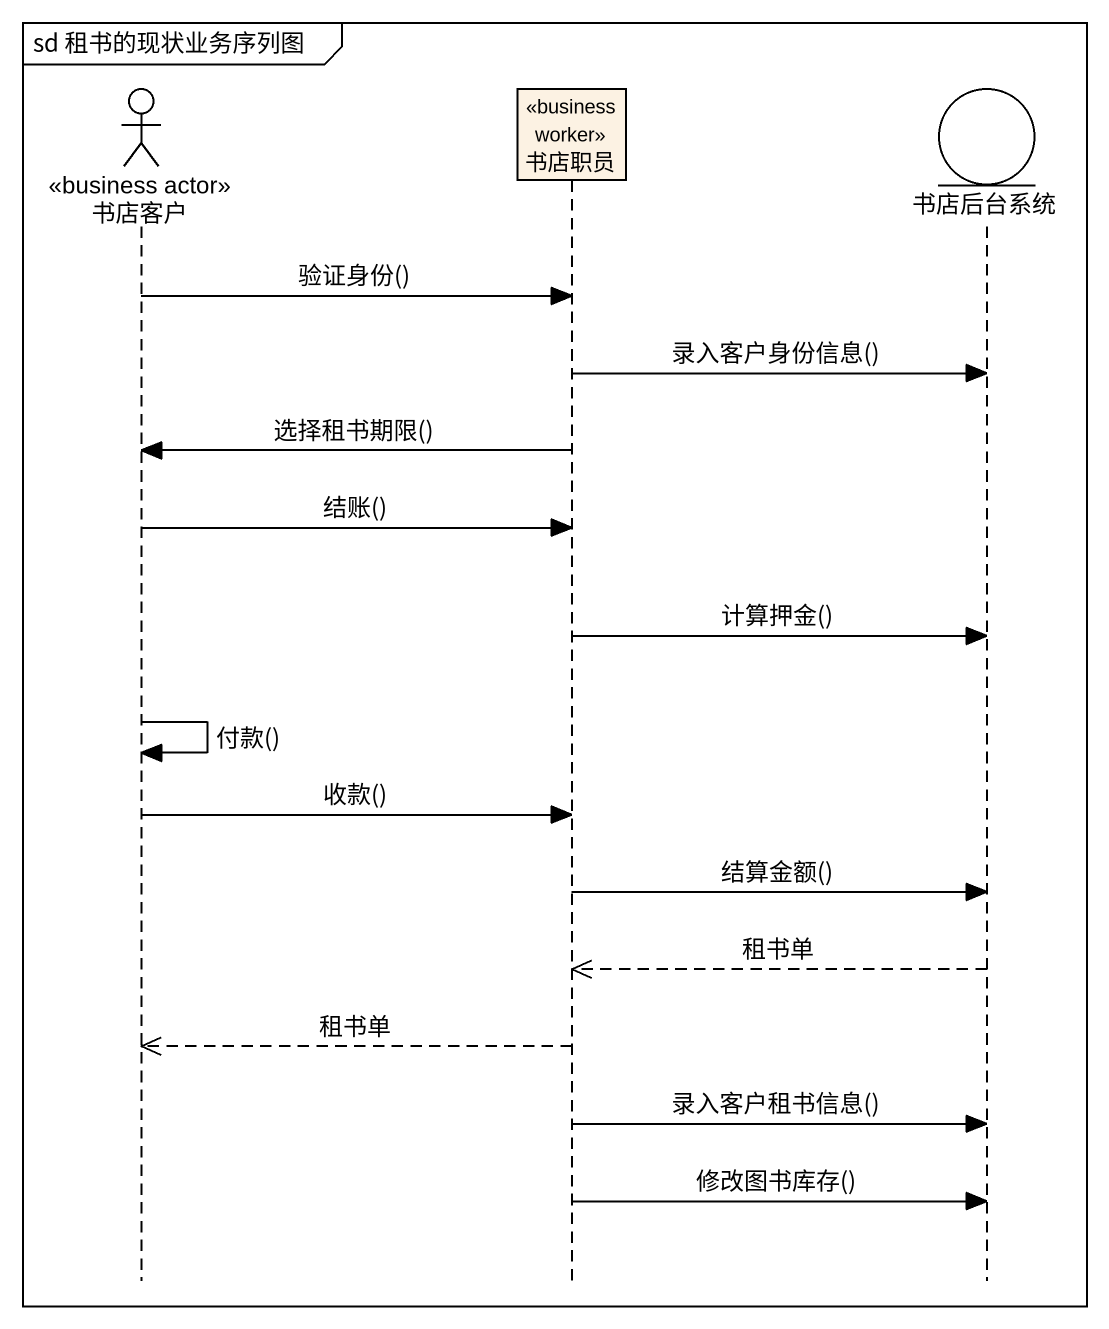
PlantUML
@startuml
mainframe sd 租书的现状业务序列图
hide footbox
actor 书店客户 <<business actor>>
participant 书店职员 <<business worker>>
entity 书店后台系统

书店客户 -> 书店职员 : 验证身份()
书店职员 -> 书店后台系统 : 录入客户身份信息()
书店职员 -> 书店客户 : 选择租书期限()
书店客户 -> 书店职员 : 结账()
书店职员 -> 书店后台系统 : 计算押金()
书店客户 -> 书店客户 : 付款()
书店客户 -> 书店职员 : 收款()
书店职员 -> 书店后台系统 : 结算金额()
书店后台系统 -->> 书店职员 : 租书单
书店职员 -->> 书店客户 : 租书单
书店职员 -> 书店后台系统 : 录入客户租书信息()
书店职员 -> 书店后台系统 : 修改图书库存()
@enduml
